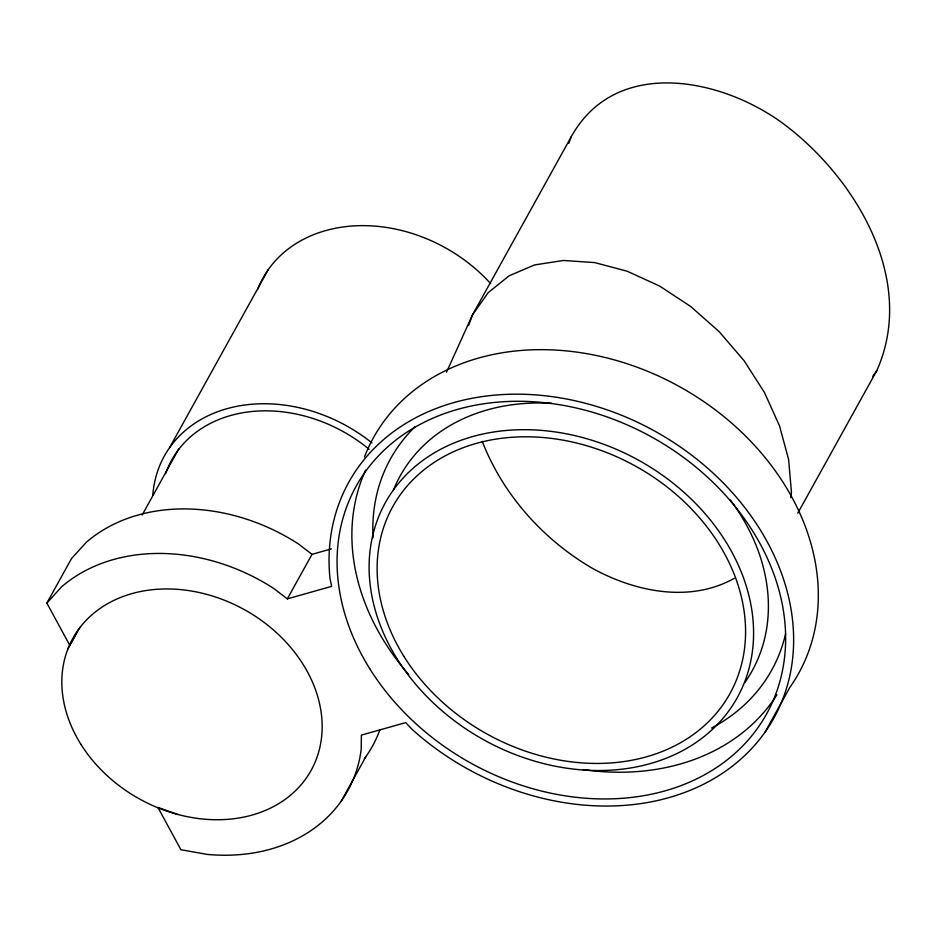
<?xml version="1.0" encoding="UTF-8"?>
<svg xmlns="http://www.w3.org/2000/svg" width="937" height="937" viewBox="0 0 937 937"><rect width="100%" height="100%" fill="white"/><g stroke="black" fill="none" stroke-linecap="round" stroke-linejoin="round"><path stroke-width="1.41" d="M790.746 497.652L791.425 491.902L788.603 459.411L779.514 425.866L764.487 392.544L744.119 360.745L719.171 331.663L690.628 306.446L659.566 286.031L627.181 271.226L594.737 262.594L563.453 260.474L534.547 264.925L509.131 275.794L488.177 292.66L472.494 314.879L446.527 372.165M468.57 325.561L472.494 314.879L571.219 136.779C617.038 54.135 727.979 79.141 789.352 128.334C858.69 183.066 916.175 282.47 876.774 370.689L797.785 513.171M568.771 143.455L571.219 136.779M77.841 630.39L69.83 645.37L46.85 603.088L71.528 558.557L86.227 542.371A178.112 141.499 29 0 1 298.47 543.975L312.009 554.341L331.405 548.871M169.55 447.734L268.263 269.633M67.839 649.095L69.959 645.265M71.247 642.817L79.868 627.38M142.143 515.034L178.944 448.647M46.85 603.088L61.549 586.89A178.112 141.499 29 0 1 273.78 588.495L287.331 598.86L312.009 554.341M341.279 801.041L365.957 756.522M765.072 732.09L789.75 687.571A243.07 193.104 29 0 0 677.135 385.33A243.07 193.104 29 0 0 364.446 456.987M872.64 376.533L876.774 370.689M734.292 578.316C689.972 603.147 635.591 591.868 593.074 568.712C543.448 539.958 503.087 494.97 482.239 441.35M287.331 598.86L331.651 586.363L329.953 578.211A243.07 193.104 29 0 1 601.554 407.993A243.07 193.104 29 0 1 771.936 721.467A243.07 193.104 29 0 1 412.139 729.419L405.709 722.614L361.389 735.112L361.213 749.354A178.112 141.499 29 0 1 206.936 854.38L180.888 849.695L157.908 807.413L177.901 814.476M380.012 729.454A178.112 141.499 29 0 1 364.341 758.771M776.925 694.75A234.683 186.44 29 0 1 583.107 769.582M408.649 674.441A234.683 186.44 29 0 1 365.617 470.105M785.604 633.775A217.923 173.122 29 0 1 711.546 728.049M373.078 537.686A217.923 173.122 29 0 1 415.126 426.64M393.294 490.473A201.162 159.805 29 0 1 552.092 403.378M730.438 500.065A201.162 159.805 29 0 1 744.763 682.616M257.64 289.486A144.579 114.864 29 0 1 490.625 283.606M152.825 495.123A144.579 114.864 29 0 1 231.907 407.408A144.579 114.864 29 0 1 372.012 442.967M165.591 473.642A136.205 108.2 29 0 1 369.084 449.245M80.758 744.083A136.205 108.2 29 0 0 306.153 778.296A136.205 108.2 29 0 0 189.087 590.65A136.205 108.2 29 0 0 80.758 744.083M369.682 668.596A234.683 186.44 29 0 0 758.045 727.545A234.683 186.44 29 0 0 556.332 404.21A234.683 186.44 29 0 0 369.682 668.596M403.906 656.368A192.776 153.153 29 0 0 722.919 704.788A192.776 153.153 29 0 0 557.222 439.195A192.776 153.153 29 0 0 403.906 656.368M397.054 658.805A201.162 159.805 29 0 0 729.946 709.332A201.162 159.805 29 0 0 557.046 432.203A201.162 159.805 29 0 0 397.054 658.805"/></g></svg>
